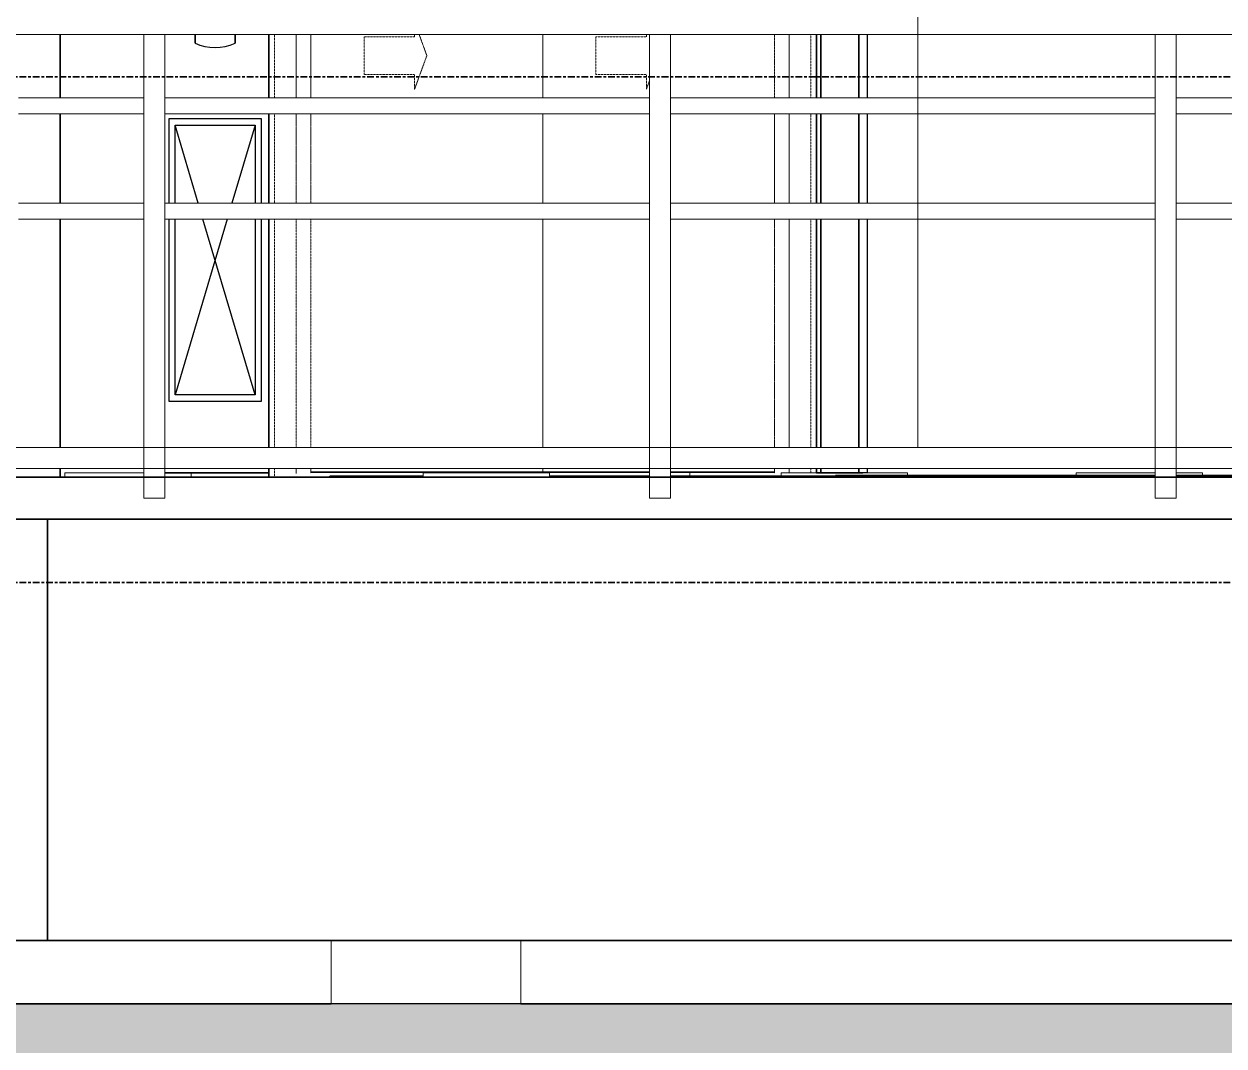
# Model space of a CAD drawing. Header units: millimetres. Extents: x -153298 to 620751, y -313239 to 250031.
# Drawn here: x 80124 to 82971, y -226695 to -224270 of the extents above; entities that cross this region are included whole.
import ezdxf

# ---------------------------------------------------------------- set-up
doc = ezdxf.new("R2010")
doc.units = ezdxf.units.MM
for name, pattern in [('Centre', [31.75, 6.35, -4.7625, 15.875, -4.7625]), ('DPA_Hidden 500', [1.4, 0.8, -0.6]), ('HIDDEN', [0.375, 0.25, -0.125])]:
    doc.linetypes.add(name, pattern=pattern)
doc.layers.add('000 - EXISTING_CANOPY_MAIN_COLOR_1', color=1, linetype='Continuous')
for name, color, linetype, lineweight in [('A-DETL', 1, 'Continuous', 70), ('A-DETL-GENF', 2, 'Continuous', 35), ('A-DETL-THIN', 1, 'Continuous', 25), ('A-FLOR-E', 2, 'Continuous', 35), ('A-FLOR-HRAL', 1, 'Continuous', 25), ('A-FLOR-LEVL', 3, 'Continuous', 35), ('A-FLOR-PATT', 1, 'Continuous', 70), ('A-GENM', 1, 'Continuous', 9), ('A-GENM-HDLN', 2, 'DPA_Hidden 500', 9), ('A-GLAZ-CURT', 2, 'Continuous', 9), ('A-GLAZ-CWMG', 2, 'Continuous', 35), ('E-LITE-EQPM', 2, 'Continuous', 35), ('I-WALL-E', 2, 'Continuous', 35), ('P-SANR-FIXT', 2, 'Continuous', 35), ('S-COLS-E', 2, 'Continuous', 35), ('WALL-E', 2, 'Continuous', 35)]:
    doc.layers.add(name, color=color, linetype=linetype, lineweight=lineweight)

# ---------------------------------------------------------------- blocks, each defined once
blk = doc.blocks.new('ACM_Handhole - ACM_Handhole-V176-2150-01 ENTRANCE 1 ELEVATION 4')
at = {"layer": 'E-LITE-EQPM', "color": 250, "lineweight": 20}
for p, q in [((13950.1, 101450), (13500.1, 101450)), ((13500.1, 101450), (13950.1, 101450)), ((13500.1, 101300), (13500.1, 101450)), ((13500.1, 101300), (13500.1, 101450)), ((13890.1, 101450), (13560.1, 101450)), ((13560.1, 101450), (13890.1, 101450)), ((13885.1, 101450), (13565.1, 101450)), ((13565.1, 101450), (13885.1, 101450)), ((13950.1, 101450), (13950.1, 101300)), ((13950.1, 101300), (13950.1, 101450))]:
    blk.add_line(p, q, dxfattribs=at)
blk = doc.blocks.new('PPL-C-AECM-1-PP19-EE-M3-0001_rvt-3-2150-01 ENTRANCE 1 ELEVATION 4')
at = {"layer": 'E-LITE-EQPM', "color": 250, "lineweight": 20}
blk.add_blockref('ACM_Handhole - ACM_Handhole-V176-2150-01 ENTRANCE 1 ELEVATION 4', (0, 0), dxfattribs=at)
blk = doc.blocks.new('PPL-C-AECM-1-PP19-EE-M3-0001_rvt-4-2150-01 ENTRANCE 1 ELEVATION 4')
at = {"layer": 'E-LITE-EQPM', "color": 250, "lineweight": 20}
blk.add_blockref('ACM_Handhole - ACM_Handhole-V176-2150-01 ENTRANCE 1 ELEVATION 4', (0, 0), dxfattribs=at)
blk = doc.blocks.new('System Panel - Entrance Glazed 12mm-14851400-2150-01 ENTRANCE 1 ELEVATION 4')
at = {"layer": 'A-GLAZ-CURT'}
for p, q in [((11352, 103037.4), (11352, 105550)), ((11352, 105550), (12652, 105550)), ((12652, 105550), (11352, 105550)), ((11352, 105550), (11352, 103037.4)), ((12652, 105550), (12707, 105550)), ((12707, 105550), (12652, 105550)), ((11352, 102837.4), (11352, 102987.4)), ((11352, 102987.4), (11352, 102837.4)), ((11352, 102750), (11352, 102799.4)), ((11352, 102799.4), (11352, 102750)), ((11352, 102587.4), (11352, 102675)), ((11352, 102675), (11352, 102587.4)), ((12852, 102550), (12802, 102550)), ((12802, 102550), (12852, 102550))]:
    blk.add_line(p, q, dxfattribs=at)
blk = doc.blocks.new('Railing - RL7_Baluster Post-V161-2150-01 ENTRANCE 1 ELEVATION 4')
at = {"layer": '000 - EXISTING_CANOPY_MAIN_COLOR_1', "lineweight": 9}
for p, q in [((13105.5, 103600), (13055.5, 103600)), ((13055.5, 103600), (13105.5, 103600)), ((13055.5, 102620), (13055.5, 103600)), ((13055.5, 102500), (13055.5, 103600)), ((13105.5, 103600), (13105.5, 102500)), ((13105.5, 102620), (13105.5, 103600)), ((13055.5, 102550), (13055.5, 102570)), ((13105.5, 102550), (13105.5, 102570)), ((13105.5, 102500), (13055.5, 102500))]:
    blk.add_line(p, q, dxfattribs=at)
blk = doc.blocks.new('Railing - Railing-6650173-2150-01 ENTRANCE 1 ELEVATION 4')
at = {"layer": '000 - EXISTING_CANOPY_MAIN_COLOR_1', "lineweight": 9}
for p, q in [((13055.5, 103450), (12758, 103450)), ((14255.5, 103450), (13105.5, 103450)), ((15455.5, 103450), (14305.5, 103450)), ((16655.5, 103450), (15505.5, 103450)), ((12758, 103412), (13055.5, 103412)), ((13105.5, 103412), (14255.5, 103412)), ((14305.5, 103412), (15455.5, 103412)), ((15505.5, 103412), (16655.5, 103412)), ((13055.5, 103200), (12758, 103200)), ((14255.5, 103200), (13105.5, 103200)), ((15455.5, 103200), (14305.5, 103200)), ((16655.5, 103200), (15505.5, 103200)), ((12758, 103162), (13055.5, 103162)), ((13105.5, 103162), (14255.5, 103162)), ((14305.5, 103162), (15455.5, 103162)), ((15505.5, 103162), (16655.5, 103162)), ((17880.5, 102620), (12627, 102620)), ((12677, 102620), (13055.5, 102620)), ((13105.5, 102620), (14255.5, 102620)), ((14305.5, 102620), (15455.5, 102620)), ((15505.5, 102620), (16655.5, 102620)), ((17880.5, 102570), (12627, 102570)), ((13055.5, 102570), (12677, 102570)), ((14255.5, 102570), (13105.5, 102570)), ((15455.5, 102570), (14305.5, 102570)), ((16655.5, 102570), (15505.5, 102570))]:
    blk.add_line(p, q, dxfattribs=at)
for p in [(0, 0), (1200, 0), (2400, 0)]:
    blk.add_blockref('Railing - RL7_Baluster Post-V161-2150-01 ENTRANCE 1 ELEVATION 4', p)
blk = doc.blocks.new('Top Rail Type - Top Rail_Internal_-6650361-2150-01 ENTRANCE 1 ELEVATION 4')
at = {"layer": '000 - EXISTING_CANOPY_MAIN_COLOR_1', "lineweight": 9}
for p, q in [((12627, 103600), (17880.5, 103600)), ((12677, 103600), (17830.5, 103600))]:
    blk.add_line(p, q, dxfattribs=at)
blk = doc.blocks.new('DPA_GM_Tactile Tile Line Base - Decision Tactile-4203949-2150-01 ENTRANCE 1 ELEVATION 4')
at = {"layer": '000 - EXISTING_CANOPY_MAIN_COLOR_1'}
for p, q in [((13497, 102552), (13718, 102552)), ((13718, 102552), (13497, 102552)), ((13497, 102552), (13497, 102550)), ((13497, 102550), (13497, 102552)), ((14018, 102552), (14097, 102552)), ((14097, 102552), (14018, 102552)), ((14097, 102550), (14097, 102552)), ((14097, 102550), (14097, 102552)), ((14097, 102552), (14255.5, 102552)), ((14255.5, 102552), (14097, 102552)), ((14097, 102552), (14097, 102550)), ((14097, 102550), (14097, 102552)), ((14305.5, 102552), (14397, 102552)), ((14397, 102552), (14305.5, 102552)), ((14397, 102550), (14397, 102552)), ((14397, 102550), (14397, 102552)), ((14397, 102552), (14568, 102552)), ((14568, 102552), (14397, 102552)), ((14397, 102552), (14397, 102550)), ((14397, 102550), (14397, 102552))]:
    blk.add_line(p, q, dxfattribs=at)
blk = doc.blocks.new('DPA_GM-Stoplogs Line Based - Line Based-7243954-2150-01 ENTRANCE 1 ELEVATION 4')
at = {"layer": '000 - EXISTING_CANOPY_MAIN_COLOR_1'}
blk.add_line((12802, 102550), (12851, 102550), dxfattribs=at)
blk = doc.blocks.new('DPA_GM_Tactile Tile Line Base1 - Direction Tactile-17908464-2150-01 ENTRANCE 1 ELEVATION 4')
at = {"layer": '000 - EXISTING_CANOPY_MAIN_COLOR_1'}
for p, q in [((14997, 102554), (14697, 102554)), ((14697, 102554), (14997, 102554)), ((14697, 102550), (14697, 102554)), ((14697, 102550), (14697, 102554)), ((14997, 102554), (14997, 102550)), ((14997, 102550), (14997, 102554)), ((15297, 102554), (14997, 102554)), ((14997, 102554), (15297, 102554)), ((14997, 102550), (14997, 102554)), ((14997, 102550), (14997, 102554)), ((15297, 102554), (15297, 102550)), ((15297, 102550), (15297, 102554)), ((15455.5, 102554), (15297, 102554)), ((15297, 102554), (15455.5, 102554)), ((15297, 102550), (15297, 102554)), ((15297, 102550), (15297, 102554)), ((15597, 102554), (15505.5, 102554)), ((15505.5, 102554), (15597, 102554)), ((15897, 102554), (15597, 102554)), ((15597, 102554), (15897, 102554)), ((15597, 102550), (15597, 102554)), ((15597, 102550), (15597, 102554)), ((15597, 102554), (15597, 102550)), ((15597, 102550), (15597, 102554)), ((15897, 102554), (15897, 102550)), ((15897, 102550), (15897, 102554)), ((16197, 102554), (15897, 102554)), ((15897, 102554), (16197, 102554)), ((15897, 102550), (15897, 102554)), ((15897, 102550), (15897, 102554)), ((16197, 102554), (16197, 102550)), ((16197, 102550), (16197, 102554)), ((16497, 102554), (16197, 102554)), ((16197, 102554), (16497, 102554)), ((16197, 102550), (16197, 102554)), ((16197, 102550), (16197, 102554)), ((16497, 102554), (16497, 102550)), ((16497, 102550), (16497, 102554))]:
    blk.add_line(p, q, dxfattribs=at)
blk = doc.blocks.new('DPA_GM_Tactile Tile Line Base1 - Direction Tactile-17982155-2150-01 ENTRANCE 1 ELEVATION 4')
at = {"layer": 'A-GENM'}
for p, q in [((14255.5, 102552), (14097, 102552)), ((14097, 102552), (14255.5, 102552)), ((14097, 102550), (14097, 102552)), ((14097, 102550), (14097, 102552)), ((14255.5, 102552), (14097, 102552)), ((14097, 102552), (14255.5, 102552)), ((14097, 102550), (14097, 102552)), ((14097, 102550), (14097, 102552)), ((14255.5, 102552), (14097, 102552)), ((14097, 102552), (14255.5, 102552)), ((14097, 102550), (14097, 102552)), ((14097, 102550), (14097, 102552)), ((14397, 102552), (14305.5, 102552)), ((14305.5, 102552), (14397, 102552)), ((14397, 102552), (14305.5, 102552)), ((14305.5, 102552), (14397, 102552)), ((14397, 102552), (14305.5, 102552)), ((14305.5, 102552), (14397, 102552)), ((14397, 102552), (14397, 102550)), ((14397, 102550), (14397, 102552)), ((14397, 102552), (14397, 102550)), ((14397, 102550), (14397, 102552)), ((14397, 102552), (14397, 102550)), ((14397, 102550), (14397, 102552))]:
    blk.add_line(p, q, dxfattribs=at)
blk = doc.blocks.new('DPA_GM_Tactile Tile Line Base - Decision Tactile-7530577-2150-01 ENTRANCE 1 ELEVATION 4')
at = {"layer": '000 - EXISTING_CANOPY_MAIN_COLOR_1'}
for p, q in [((16497, 102552), (16655.5, 102552)), ((16655.5, 102552), (16497, 102552)), ((16497, 102552), (16497, 102550)), ((16497, 102550), (16497, 102552)), ((16705.5, 102552), (16797, 102552)), ((16797, 102552), (16705.5, 102552)), ((16797, 102550), (16797, 102552)), ((16797, 102550), (16797, 102552)), ((16797, 102552), (17097, 102552)), ((17097, 102552), (16797, 102552)), ((16797, 102552), (16797, 102550)), ((16797, 102550), (16797, 102552)), ((17097, 102550), (17097, 102552)), ((17097, 102550), (17097, 102552))]:
    blk.add_line(p, q, dxfattribs=at)
blk = doc.blocks.new('PB-DRAIN-CHANNEL_TYPE B_GRATING - 175W X 100D-17507704-2150-01 ENTRANCE 1 ELEVATION 4')
at = {"layer": '000 - EXISTING_CANOPY_MAIN_COLOR_1'}
for p, q in [((14697, 102450), (13497, 102450)), ((13497, 102450), (14697, 102450)), ((14697, 102450), (13497, 102450)), ((13497, 102450), (14697, 102450))]:
    blk.add_line(p, q, dxfattribs=at)
blk = doc.blocks.new('H-Wide Flange-Column - H200x200x49_9-17718763-2150-01 ENTRANCE 1 ELEVATION 4')
at = {"layer": '000 - EXISTING_CANOPY_MAIN_COLOR_1'}
for p, q in [((12852, 102550), (12864, 102550)), ((12864, 102550), (12852, 102550)), ((12864, 102550), (13040, 102550)), ((13040, 102550), (12864, 102550)), ((13040, 102550), (13052, 102550)), ((13052, 102550), (13040, 102550))]:
    blk.add_line(p, q, dxfattribs=at)
blk = doc.blocks.new('H-Wide Flange-Column - H200x200x49_9-17718764-2150-01 ENTRANCE 1 ELEVATION 4')
at = {"layer": '000 - EXISTING_CANOPY_MAIN_COLOR_1'}
for p, q in [((12852, 102550), (12864, 102550)), ((12864, 102550), (12852, 102550)), ((12864, 102550), (13040, 102550)), ((13040, 102550), (12864, 102550)), ((13040, 102550), (13052, 102550)), ((13052, 102550), (13040, 102550))]:
    blk.add_line(p, q, dxfattribs=at)
blk = doc.blocks.new('Rectangular Mullion - DPA-AR_Rectangular_Mullion_Bottom_Right _Flip-17713075-2150-01 ENTRANCE 1 ELEVATION 4')
at = {"layer": 'A-GLAZ-CWMG'}
for p, q in [((12707, 105650), (12857, 105650)), ((12727, 105650), (12707, 105650)), ((12707, 103650), (12707, 105650)), ((12707, 105650), (12707, 103650)), ((12762, 105650), (12727, 105650)), ((12857, 105650), (12762, 105650)), ((12857, 105450), (12857, 103650)), ((12857, 105450), (12857, 103650)), ((12707, 103329.7), (12707, 103600)), ((12707, 103600), (12707, 103329.7)), ((12857, 103600), (12857, 103450)), ((12857, 103600), (12857, 103450)), ((12857, 103412), (12857, 103200)), ((12857, 103412), (12857, 103200)), ((12707, 103079.9), (12707, 103310.3)), ((12707, 103310.3), (12707, 103079.9)), ((12857, 103162), (12857, 102620)), ((12857, 103162), (12857, 102620)), ((12707, 102620), (12707, 103060.3)), ((12707, 103060.3), (12707, 102620)), ((12707, 102550), (12707, 102570)), ((12707, 102570), (12707, 102550)), ((12707, 102550), (12727, 102550)), ((12857, 102550), (12707, 102550)), ((12727, 102550), (12762, 102550)), ((12762, 102550), (12857, 102550)), ((12857, 102570), (12857, 102550)), ((12857, 102570), (12857, 102550))]:
    blk.add_line(p, q, dxfattribs=at)
blk = doc.blocks.new('Rectangular Mullion - DPA-AR_Rectangular_Mullion_Bottom_Left _Flip-17713076-2150-01 ENTRANCE 1 ELEVATION 4')
at = {"layer": 'A-GLAZ-CWMG'}
for p, q in [((12707, 105650), (12727, 105650)), ((12857, 105650), (12707, 105650)), ((12707, 105650), (12707, 103650)), ((12707, 103650), (12707, 105650)), ((12727, 105650), (12762, 105650)), ((12762, 105650), (12857, 105650)), ((12857, 103650), (12857, 105450)), ((12857, 103650), (12857, 105450)), ((12707, 103600), (12707, 103329.7)), ((12707, 103329.7), (12707, 103600)), ((12857, 103450), (12857, 103600)), ((12857, 103200), (12857, 103412)), ((12707, 103310.3), (12707, 103079.9)), ((12707, 103079.9), (12707, 103310.3)), ((12857, 102620), (12857, 103162)), ((12707, 103060.3), (12707, 102620)), ((12707, 102620), (12707, 103060.3)), ((12707, 102570), (12707, 102550)), ((12707, 102550), (12707, 102570)), ((12707, 102550), (12857, 102550)), ((12727, 102550), (12707, 102550)), ((12762, 102550), (12727, 102550)), ((12857, 102550), (12762, 102550)), ((12857, 102550), (12857, 102570))]:
    blk.add_line(p, q, dxfattribs=at)
blk = doc.blocks.new('Rectangular Mullion - DPA-AR_Rectangular_Mullion_Bottom_Left _Flip-17860733-2150-01 ENTRANCE 1 ELEVATION 4')
at = {"layer": '000 - EXISTING_CANOPY_MAIN_COLOR_1'}
for p, q in [((12707, 102550), (12707, 102570)), ((12707, 102570), (12707, 102550)), ((12857, 102550), (12707, 102550)), ((12707, 102550), (12857, 102550)), ((12857, 102570), (12857, 102550)), ((12857, 102550), (12857, 102570))]:
    blk.add_line(p, q, dxfattribs=at)
blk = doc.blocks.new('Rectangular Mullion - DPA_AR_flood protection post-17713019-2150-01 ENTRANCE 1 ELEVATION 4')
at = {"layer": '000 - EXISTING_CANOPY_MAIN_COLOR_1'}
for p, q in [((12788, 102550), (12752, 102550)), ((12752, 102550), (12788, 102550)), ((12788, 102550), (12816, 102550)), ((12816, 102550), (12788, 102550)), ((12816, 102550), (12852, 102550)), ((12852, 102550), (12816, 102550))]:
    blk.add_line(p, q, dxfattribs=at)
blk = doc.blocks.new('DPA_GM_Lift Control Panel 1200 - Upper - Opening 1500mm-17713073-2150-01 ENTRANCE 1 ELEVATION 4')
at = {"layer": '000 - EXISTING_CANOPY_MAIN_COLOR_1'}
for p, q in [((13177, 104650.7), (13177, 104409.3)), ((13177, 104409.3), (13177, 104650.7)), ((13272, 104409.3), (13272, 104650.7)), ((13272, 104650.7), (13272, 104409.3)), ((13177, 104530), (13272, 104530)), ((13244.5, 104285.3), (13204.5, 104285.3)), ((13204.5, 104285.3), (13204.5, 104275.3)), ((13204.5, 104275.3), (13204.5, 104285.3)), ((13204.5, 104285.3), (13244.5, 104285.3)), ((13244.5, 104275.3), (13244.5, 104285.3)), ((13244.5, 104285.3), (13244.5, 104275.3)), ((13189.5, 104275.3), (13189.5, 104084.7)), ((13204.5, 104275.3), (13189.5, 104275.3)), ((13189.5, 104275.3), (13204.5, 104275.3)), ((13189.5, 104084.7), (13189.5, 104275.3)), ((13204.5, 104275.3), (13204.5, 104084.7)), ((13244.5, 104084.7), (13244.5, 104275.3)), ((13259.5, 104275.3), (13244.5, 104275.3)), ((13244.5, 104275.3), (13259.5, 104275.3)), ((13259.5, 104084.7), (13259.5, 104275.3)), ((13259.5, 104275.3), (13259.5, 104084.7)), ((13189.5, 104084.7), (13204.5, 104084.7)), ((13204.5, 104084.7), (13189.5, 104084.7)), ((13204.5, 104084.7), (13204.5, 104074.7)), ((13204.5, 104074.7), (13204.5, 104084.7)), ((13244.5, 104074.7), (13244.5, 104084.7)), ((13244.5, 104084.7), (13259.5, 104084.7)), ((13259.5, 104084.7), (13244.5, 104084.7)), ((13244.5, 104084.7), (13244.5, 104074.7)), ((13204.5, 104074.7), (13244.5, 104074.7)), ((13244.5, 104074.7), (13204.5, 104074.7)), ((13177, 103880.7), (13177, 103650)), ((13177, 103650), (13177, 103880.7)), ((13272, 103650), (13272, 103880.7)), ((13272, 103880.7), (13272, 103650)), ((13177, 103600), (13177, 103579.3)), ((13177, 103579.3), (13177, 103600)), ((13272, 103579.3), (13272, 103600)), ((13272, 103600), (13272, 103579.3)), ((13334.5, 103400), (13114.5, 103400)), ((13114.5, 103400), (13114.5, 103200)), ((13334.5, 103199.9), (13334.5, 103400)), ((13184.5, 103199.9), (13129.5, 103385)), ((13129.5, 103200), (13129.5, 103385)), ((13129.5, 103385), (13319.5, 103385)), ((13319.5, 103385), (13264.6, 103199.9)), ((13319.5, 103385), (13319.5, 103199.9)), ((13114.5, 103162), (13114.5, 102730)), ((13253.3, 103162.1), (13129.5, 102745)), ((13129.5, 102745), (13129.5, 103162)), ((13319.5, 102745), (13195.7, 103162.1)), ((13319.5, 103162.1), (13319.5, 102745)), ((13334.5, 102730), (13334.5, 103162.1)), ((13319.5, 102745), (13129.5, 102745)), ((13114.5, 102730), (13334.5, 102730))]:
    blk.add_line(p, q, dxfattribs=at)
for centre, radius, start, end in [((13224.5, 104540.5), 120, 66.682, 113.318), ((13224.5, 104540.5), 120, 66.682, 113.318), ((13224.5, 104430), 20, 0, 180), ((13224.5, 104430), 20, 180, 360), ((13224.5, 104519.5), 120, 246.682, 293.318), ((13224.5, 104519.5), 120, 247.2093, 292.7907), ((13224.5, 104180), 20, 0, 180), ((13224.5, 104180), 20, 180, 0), ((13224.5, 103770.5), 120, 66.682, 113.318), ((13224.5, 103770.5), 120, 66.682, 113.318), ((13224.5, 103730), 20, 360, 180), ((13224.5, 103730), 20, 180, 360), ((13224.5, 103689.5), 120, 246.682, 293.318), ((13224.5, 103689.5), 120, 246.682, 293.318)]:
    blk.add_arc(centre, radius, start, end, dxfattribs=at)
blk = doc.blocks.new('DPA_GM-Stoplogs Line Based - Line Based-17909951-2150-01 ENTRANCE 1 ELEVATION 4')
at = {"layer": 'A-GENM'}
for p, q in [((15268, 102560), (15455.5, 102560)), ((15455.5, 102560), (15268, 102560)), ((15268, 102560), (15268, 102554)), ((15268, 102554), (15268, 102560)), ((15268, 102560), (15455.5, 102560)), ((15268, 102554), (15268, 102560)), ((15505.5, 102560), (15568, 102560)), ((15568, 102560), (15505.5, 102560)), ((15505.5, 102560), (15568, 102560)), ((15568, 102554), (15568, 102560)), ((15568, 102554), (15568, 102560)), ((15568, 102554), (15568, 102560))]:
    blk.add_line(p, q, dxfattribs=at)
blk = doc.blocks.new('DPA_GM-Stoplogs Line Based - Line Based-V327-2150-01 ENTRANCE 1 ELEVATION 4')
at = {"layer": 'A-GENM'}
for p, q in [((12868, 102560), (13055.5, 102560)), ((13055.5, 102560), (12868, 102560)), ((12868, 102560), (12868, 102550)), ((12868, 102550), (12868, 102560)), ((12868, 102560), (13055.5, 102560)), ((12868, 102550), (12868, 102560)), ((12868, 102550), (13055.5, 102550)), ((13055.5, 102550), (12868, 102550)), ((12868, 102550), (13055.5, 102550)), ((13055.5, 102550), (12868, 102550)), ((13105.5, 102560), (13168, 102560)), ((13168, 102560), (13105.5, 102560)), ((13105.5, 102560), (13168, 102560)), ((13168, 102560), (13105.5, 102560)), ((13105.5, 102550), (13168, 102550)), ((13168, 102550), (13105.5, 102550)), ((13105.5, 102550), (13168, 102550)), ((13168, 102550), (13105.5, 102550)), ((13168, 102550), (13168, 102560)), ((13168, 102550), (13168, 102560)), ((13168, 102550), (13168, 102560)), ((13168, 102550), (13168, 102560))]:
    blk.add_line(p, q, dxfattribs=at)
blk = doc.blocks.new('DPA_GM-Stoplogs Line Based - Line Based-17910438-2150-01 ENTRANCE 1 ELEVATION 4')
at = {"layer": 'A-GENM'}
for p, q in [((12868, 102560), (13055.5, 102560)), ((13055.5, 102560), (12868, 102560)), ((12868, 102560), (12868, 102550)), ((12868, 102550), (12868, 102560)), ((12868, 102550), (13055.5, 102550)), ((13055.5, 102550), (12868, 102550)), ((13105.5, 102560), (13168, 102560)), ((13168, 102560), (13105.5, 102560)), ((13105.5, 102550), (13168, 102550)), ((13168, 102550), (13105.5, 102550)), ((13168, 102550), (13168, 102560)), ((13168, 102550), (13168, 102560)), ((13718, 102560), (14018, 102560)), ((14018, 102560), (13718, 102560)), ((13718, 102560), (13718, 102550)), ((13718, 102550), (13718, 102560)), ((13718, 102550), (14018, 102550)), ((14018, 102550), (13718, 102550)), ((14018, 102550), (14018, 102560)), ((14018, 102550), (14018, 102560)), ((14568, 102560), (14868, 102560)), ((14868, 102560), (14568, 102560)), ((14568, 102560), (14568, 102552)), ((14568, 102552), (14568, 102560)), ((14868, 102554), (14868, 102560)), ((14868, 102554), (14868, 102560))]:
    blk.add_line(p, q, dxfattribs=at)
at = {"layer": 'A-GENM-HDLN'}
for p, q in [((13018, 102550), (13055.5, 102550)), ((13105.5, 102550), (14097, 102550))]:
    blk.add_line(p, q, dxfattribs=at)
blk = doc.blocks.new('LIFT-OTIS - Lift - 1400x2300-For Station-18234327-2150-01 ENTRANCE 1 ELEVATION 4')
at = {"layer": 'A-GENM', "linetype": 'HIDDEN'}
for p, q in [((13352, 103650), (13352, 104750)), ((13352, 104750), (14652, 104750)), ((13352, 104750), (13352, 103650)), ((13352, 104750), (13352, 103650)), ((13352, 104750), (14652, 104750)), ((14652, 104750), (13352, 104750)), ((13352, 104750), (13352, 103650)), ((14652, 104750), (13352, 104750)), ((14652, 104750), (14652, 103650)), ((14652, 104750), (14652, 103650)), ((14652, 103650), (14652, 104750)), ((14652, 103650), (14652, 104750)), ((13417, 104685), (13365.4, 104736.6)), ((13365.4, 104736.6), (13365.4, 103650)), ((14638.6, 104736.6), (13365.4, 104736.6)), ((13365.4, 104736.6), (13412, 104690)), ((14587, 104685), (14638.6, 104736.6)), ((14638.6, 104736.6), (14592, 104690)), ((14638.6, 103650), (14638.6, 104736.6)), ((13417, 104685), (14587, 104685)), ((14587, 104685), (13417, 104685)), ((13417, 104685), (14587, 104685)), ((13417, 104685), (13417, 103650)), ((14587, 104685), (13417, 104685)), ((14587, 103650), (14587, 104685)), ((14587, 104650), (13417, 104650)), ((14587, 104650), (13417, 104650)), ((13452, 104650), (13417, 104650)), ((13417, 104650), (13452, 104650)), ((13417, 103650), (13417, 104650)), ((13417, 103650), (13417, 104650)), ((13417, 103650), (13417, 104650)), ((13447, 104650), (13422, 104650)), ((13422, 104650), (13447, 104650)), ((13452, 104650), (13452, 103650)), ((13452, 103650), (13452, 104650)), ((14002, 103650), (14002, 104650)), ((14552, 104650), (14587, 104650)), ((14587, 104650), (14552, 104650)), ((14552, 104650), (14552, 103650)), ((14552, 103650), (14552, 104650)), ((14582, 104650), (14557, 104650)), ((14557, 104650), (14582, 104650)), ((14587, 103650), (14587, 104650)), ((14587, 103650), (14587, 104650)), ((14587, 104650), (14587, 103650)), ((13352, 103449.9), (13352, 103600)), ((13352, 103600), (13352, 103449.9)), ((13352, 103600), (13352, 103449.9)), ((13352, 103600), (13352, 103449.9)), ((13365.4, 103600), (13365.4, 103449.9)), ((13417, 103449.9), (13417, 103600)), ((13417, 103449.9), (13417, 103600)), ((13417, 103449.9), (13417, 103600)), ((13417, 103600), (13417, 103449.9)), ((13452, 103600), (13452, 103449.9)), ((13452, 103449.9), (13452, 103600)), ((13697.9, 103594.9), (13697.9, 103600)), ((13708.8, 103600), (13727, 103550)), ((14002, 103449.8), (14002, 103600)), ((14247.9, 103594.9), (14247.9, 103600)), ((14552, 103600), (14552, 103449.8)), ((14552, 103449.8), (14552, 103600)), ((14587, 103450), (14587, 103600)), ((14587, 103450), (14587, 103600)), ((14587, 103600), (14587, 103450)), ((14587, 103450), (14587, 103600)), ((14638.6, 103450), (14638.6, 103600)), ((14652, 103600), (14652, 103450)), ((14652, 103600), (14652, 103450)), ((14652, 103450), (14652, 103600)), ((14652, 103450), (14652, 103600)), ((13577.9, 103505.1), (13577.9, 103594.9)), ((13577.9, 103594.9), (13697.9, 103594.9)), ((14127.9, 103505.1), (14127.9, 103594.9)), ((14127.9, 103594.9), (14247.9, 103594.9)), ((13697.9, 103470.1), (13727, 103550)), ((13577.9, 103505.1), (13697.9, 103505.1)), ((13697.9, 103505.1), (13697.9, 103470.1)), ((14127.9, 103505.1), (14247.9, 103505.1)), ((14247.9, 103505.1), (14247.9, 103470.1)), ((14247.9, 103470.1), (14255.5, 103490.9)), ((13352, 103199.9), (13352, 103412.1)), ((13352, 103412.1), (13352, 103199.9)), ((13352, 103412.1), (13352, 103199.9)), ((13352, 103412.1), (13352, 103199.9)), ((13365.4, 103412.1), (13365.4, 103199.9)), ((13417, 103199.9), (13417, 103412.1)), ((13417, 103199.9), (13417, 103412.1)), ((13417, 103199.9), (13417, 103412.1)), ((13417, 103412.1), (13417, 103199.9)), ((13452, 103412.1), (13452, 103199.9)), ((13452, 103199.9), (13452, 103412.1)), ((14002, 103199.8), (14002, 103412.2)), ((14552, 103412.2), (14552, 103199.8)), ((14552, 103199.8), (14552, 103412.2)), ((14587, 103200), (14587, 103412)), ((14587, 103200), (14587, 103412)), ((14587, 103412), (14587, 103200)), ((14587, 103200), (14587, 103412)), ((14638.6, 103200), (14638.6, 103412)), ((14652, 103412), (14652, 103200)), ((14652, 103412), (14652, 103200)), ((14652, 103200), (14652, 103412)), ((14652, 103200), (14652, 103412)), ((13352, 102620), (13352, 103162.1)), ((13352, 103162.1), (13352, 102620)), ((13352, 103162.1), (13352, 102620)), ((13352, 103162.1), (13352, 102620)), ((13365.4, 103162.1), (13365.4, 102620)), ((13417, 102620), (13417, 103162.1)), ((13417, 102620), (13417, 103162.1)), ((13417, 102620), (13417, 103162.1)), ((13417, 103162.1), (13417, 102620)), ((13452, 103162.1), (13452, 102620)), ((13452, 102620), (13452, 103162.1)), ((14002, 102620), (14002, 103162.2)), ((14552, 103162.2), (14552, 102620)), ((14552, 102620), (14552, 103162.2)), ((14587, 102620), (14587, 103162)), ((14587, 102620), (14587, 103162)), ((14587, 103162), (14587, 102620)), ((14587, 102620), (14587, 103162)), ((14638.6, 102620), (14638.6, 103162)), ((14652, 103162), (14652, 102620)), ((14652, 103162), (14652, 102620)), ((14652, 102620), (14652, 103162)), ((14652, 102620), (14652, 103162)), ((13352, 102550), (13352, 102570)), ((13352, 102570), (13352, 102550)), ((13352, 102570), (13352, 102550)), ((13352, 102570), (13352, 102550)), ((13365.4, 102570), (13365.4, 102551.6)), ((13417, 102561.2), (13417, 102570)), ((13417, 102558.8), (13417, 102570)), ((13417, 102561.2), (13417, 102570)), ((13417, 102570), (13417, 102558.8)), ((13417, 102550), (13497, 102550)), ((13452, 102550), (13417, 102550)), ((13417, 102550), (13452, 102550)), ((13447, 102550), (13422, 102550)), ((13422, 102550), (13447, 102550)), ((13452, 102570), (13452, 102558.8)), ((13452, 102561.2), (13452, 102570)), ((14002, 102560), (14002, 102570)), ((14552, 102570), (14552, 102558.8)), ((14552, 102561.2), (14552, 102570)), ((14587, 102560), (14587, 102570)), ((14587, 102561.2), (14587, 102570)), ((14587, 102570), (14587, 102561.2)), ((14587, 102560), (14587, 102570)), ((14638.6, 102560), (14638.6, 102570)), ((14652, 102570), (14652, 102560)), ((14652, 102570), (14652, 102560)), ((14652, 102561.1), (14652, 102570)), ((14652, 102560), (14652, 102570)), ((13365.4, 102450), (13352, 102450)), ((13352, 102450), (13362.1, 102450)), ((13412, 102450), (13352, 102450)), ((13352, 102450), (13417, 102450)), ((13362.1, 102450), (13412, 102450)), ((13417, 102450), (13365.4, 102450)), ((14587, 102450), (14652, 102450)), ((14638.6, 102450), (14587, 102450)), ((14652, 102450), (14592, 102450)), ((14592, 102450), (14641.9, 102450)), ((14652, 102450), (14638.6, 102450)), ((14641.9, 102450), (14652, 102450))]:
    blk.add_line(p, q, dxfattribs=at)
at = {"layer": 'A-GENM'}
for p, q in [((14002, 104650), (13437, 104650)), ((13437, 104650), (14002, 104650)), ((14002, 104650), (14002, 103650)), ((14002, 103650), (14002, 104650)), ((14002, 104650), (14567, 104650)), ((14567, 104650), (14002, 104650)), ((14002, 104650), (14002, 103650)), ((14002, 103650), (14002, 104650)), ((14002, 103600), (14002, 103449.8)), ((14002, 103449.8), (14002, 103600)), ((14002, 103600), (14002, 103449.8)), ((14002, 103449.8), (14002, 103600)), ((14002, 103412.2), (14002, 103199.8)), ((14002, 103199.8), (14002, 103412.2)), ((14002, 103412.2), (14002, 103199.8)), ((14002, 103199.8), (14002, 103412.2)), ((14002, 103162.2), (14002, 102620)), ((14002, 102620), (14002, 103162.2)), ((14002, 103162.2), (14002, 102620)), ((14002, 102620), (14002, 103162.2)), ((13497, 102550), (13437, 102550)), ((13437, 102550), (13497, 102550)), ((14002, 102570), (14002, 102561.2)), ((14002, 102561.2), (14002, 102570)), ((14002, 102570), (14002, 102561.2)), ((14002, 102561.2), (14002, 102570))]:
    blk.add_line(p, q, dxfattribs=at)
blk = doc.blocks.new('Rectangular Mullion - 10 x 10mm-18236015-2150-01 ENTRANCE 1 ELEVATION 4')
at = {"layer": '000 - EXISTING_CANOPY_MAIN_COLOR_1'}
for p, q in [((14752, 104751), (14772, 104751)), ((14772, 104751), (14752, 104751)), ((14752, 103650), (14752, 104751)), ((14752, 104751), (14752, 103650)), ((14772, 104751), (14772, 103650)), ((14772, 104751), (14772, 103650)), ((14752, 103450), (14752, 103600)), ((14752, 103600), (14752, 103450)), ((14772, 103600), (14772, 103450)), ((14752, 103200), (14752, 103412)), ((14752, 103412), (14752, 103200)), ((14772, 103412), (14772, 103200)), ((14752, 102620), (14752, 103162)), ((14752, 103162), (14752, 102620)), ((14772, 103162), (14772, 102620)), ((14752, 102560), (14752, 102570)), ((14752, 102570), (14752, 102560)), ((14752, 102560), (14762, 102560)), ((14772, 102560), (14752, 102560)), ((14772, 102570), (14772, 102560))]:
    blk.add_line(p, q, dxfattribs=at)

msp = doc.modelspace()

# ---------------------------------------------------------------- hatches: boundary and pattern name
at = {"layer": 'A-DETL-GENF', "lineweight": 9}
h = msp.add_hatch(dxfattribs=at)
h.set_pattern_fill('FP_13', color=9, style=0, pattern_type=2)
h.set_pattern_definition([(45, (67238.43, -327895.2), (0, 449.0128), [317.5, -317.5]), (45, (67154.24, -327811), (0, 449.0128), [317.5, -317.5]), (45, (67070.05, -327726.82), (0, 449.0128), [317.5, -317.5]), (135, (67070.05, -327670.7), (-449.0128, 3e-14), [317.5, -317.5]), (135, (67154.24, -327586.5), (-449.0128, 3e-14), [317.5, -317.5]), (135, (67238.43, -327502.3), (-449.0128, 3e-14), [317.5, -317.5])])
h.paths.add_polyline_path([(60826.1637, -228646.2825), (100801.9779, -228646.2825), (100801.9779, -226595.1981), (74524.6534, -226595.1981), (74524.6534, -226745.1981), (61790.1108, -226745.1981), (61790.1108, -226595.1981), (60826.1637, -226595.1981), (60826.1637, -227395.3646)])
at = {"layer": 'A-FLOR-PATT', "lineweight": 9}
h = msp.add_hatch(dxfattribs=at)
h.set_pattern_fill('FP_9', color=256, style=0, pattern_type=2)
h.set_pattern_definition([(0, (-484696.319, -156052.955), (0, 19.221), []), (90, (-484696.3, -156052.96), (-600, 4e-14), [])])
h.paths.add_polyline_path([(80814.0708, -225345.1981), (80849.6466, -225345.1981), (80849.6466, -225343.1981), (81070.6516, -225343.1981), (81070.6516, -225335.1981), (81370.6516, -225335.1981), (81370.6516, -225343.1981), (81608.1236, -225343.1981), (81608.1236, -225333.9741), (80804.6466, -225334.1353), (80804.6466, -225336.3789), (80769.6466, -225336.3789), (80718.044, -225343.5905), (80704.6466, -225343.5905), (80704.6466, -225345.1981), (80706.5408, -225345.1981)])
h.paths.add_polyline_path([(81751.004, -225343.1981), (81920.6516, -225343.1981), (81920.6516, -225336.3789), (81904.6466, -225336.3789), (81904.6466, -225333.9741), (81658.1236, -225333.9741), (81658.1236, -225343.1981), (81749.6466, -225343.1981)])

# ---------------------------------------------------------------- linework, layer by layer
at = {"layer": 'A-DETL', "lineweight": 9}
msp.add_line((82245.1466, -222445.1981), (82245.1466, -225275.1981), dxfattribs=at)
at = {"layer": 'A-DETL-THIN'}
msp.add_line((100801.9779, -226595.1981), (74524.6534, -226595.1981), dxfattribs=at)
at = {"layer": 'A-FLOR-E'}
for p, q in [((80704.6466, -225333.9741), (80704.6466, -225345.1981)), ((80704.6466, -225345.1981), (80704.6466, -225333.9741)), ((81608.1236, -225333.9741), (80804.6466, -225333.9741)), ((81904.6466, -225333.9741), (81658.1236, -225333.9741)), ((82004.6466, -225335.1981), (82004.6466, -225333.9741)), ((82004.6466, -225333.9741), (82004.6466, -225335.1981)), ((79979.6466, -225345.1981), (85233.1236, -225345.1981)), ((80408.1236, -225345.1981), (80029.6466, -225345.1981)), ((80059.6466, -225345.1981), (80404.6466, -225345.1981)), ((80059.6466, -225345.1981), (80408.1236, -225345.1981)), ((80404.6466, -225345.1981), (80059.6466, -225345.1981)), ((80154.6466, -225345.1981), (80204.6466, -225345.1981)), ((80408.1236, -225345.1981), (80154.6466, -225345.1981)), ((80404.6466, -225345.1981), (80408.1236, -225345.1981)), ((80408.1236, -225345.1981), (80404.6466, -225345.1981)), ((80849.6466, -225345.1981), (80458.1236, -225345.1981)), ((80458.1236, -225345.1981), (80704.6466, -225345.1981)), ((80704.6466, -225345.1981), (80458.1236, -225345.1981)), ((80458.1236, -225345.1981), (80704.6466, -225345.1981)), ((80704.6466, -225345.1981), (80458.1236, -225345.1981)), ((80849.6466, -225345.1981), (80704.6466, -225345.1981)), ((80769.6466, -225345.1981), (80849.6466, -225345.1981)), ((80849.6466, -225345.1981), (80769.6466, -225345.1981)), ((85233.1236, -225445.1981), (79979.6466, -225445.1981)), ((80025.6466, -225445.1981), (83288.6466, -225445.1981)), ((80704.6466, -225445.1981), (82004.6466, -225445.1981)), ((78660.1469, -226445.1981), (86491.2815, -226445.1981)), ((83074.1829, -226445.1981), (80204.6466, -226445.1981)), ((80852.7718, -226595.1981), (78660.1469, -226595.1981)), ((79974.0248, -226595.1981), (80852.7718, -226595.1981)), ((80852.7718, -226595.1981), (80204.6466, -226595.1981)), ((80204.6466, -226595.1981), (80852.7718, -226595.1981)), ((86491.2815, -226595.1981), (81302.7718, -226595.1981)), ((83085.2683, -226595.1981), (81302.7718, -226595.1981)), ((81302.7718, -226595.1981), (83085.2683, -226595.1981)), ((81302.7718, -226595.1981), (83085.2683, -226595.1981))]:
    msp.add_line(p, q, dxfattribs=at)
at = {"layer": 'A-FLOR-LEVL', "linetype": 'Centre'}
for p, q in [((60861.2198, -224395.1981), (102094.1634, -224395.1981)), ((60861.2198, -225345.1981), (102094.1634, -225345.1981)), ((60861.2198, -225595.1981), (102094.1634, -225595.1981)), ((60861.2198, -226445.1981), (103364.1634, -226445.1981))]:
    msp.add_line(p, q, dxfattribs=at)
at = {"layer": 'I-WALL-E'}
for p, q in [((80408.1236, -225345.1981), (80154.6466, -225345.1981)), ((80154.6466, -225345.1981), (80408.1236, -225345.1981)), ((80704.6466, -225345.1981), (80458.1236, -225345.1981)), ((80458.1236, -225345.1981), (80704.6466, -225345.1981)), ((80849.6466, -225345.1981), (80769.6466, -225345.1981)), ((80769.6466, -225345.1981), (80849.6466, -225345.1981))]:
    msp.add_line(p, q, dxfattribs=at)
at = {"layer": 'WALL-E'}
for p, q in [((80704.6466, -224295.1981), (80704.6466, -224445.275)), ((80704.6466, -224445.275), (80704.6466, -224295.1981)), ((82004.6466, -224445.1981), (82004.6466, -224295.1981)), ((82004.6466, -224295.1981), (82004.6466, -224445.1981)), ((82014.6466, -224295.1981), (82014.6466, -224445.1981)), ((82014.6466, -224445.1981), (82014.6466, -224295.1981)), ((82014.6466, -224445.1981), (82014.6466, -224295.1981)), ((82014.6466, -224295.1981), (82014.6466, -224445.1981)), ((82104.6466, -224295.1981), (82104.6466, -224445.1981)), ((82104.6466, -224445.1981), (82104.6466, -224295.1981)), ((80704.6466, -224483.1211), (80704.6466, -224695.275)), ((80704.6466, -224695.275), (80704.6466, -224483.1211)), ((82004.6466, -224695.1981), (82004.6466, -224483.1981)), ((82004.6466, -224483.1981), (82004.6466, -224695.1981)), ((82014.6466, -224483.1981), (82014.6466, -224695.1981)), ((82014.6466, -224695.1981), (82014.6466, -224483.1981)), ((82014.6466, -224695.1981), (82014.6466, -224483.1981)), ((82014.6466, -224483.1981), (82014.6466, -224695.1981)), ((82104.6466, -224483.1981), (82104.6466, -224695.1981)), ((82104.6466, -224695.1981), (82104.6466, -224483.1981)), ((80704.6466, -224733.1211), (80704.6466, -225275.1981)), ((80704.6466, -225275.1981), (80704.6466, -224733.1211)), ((82004.6466, -225275.1981), (82004.6466, -224733.1981)), ((82004.6466, -224733.1981), (82004.6466, -225275.1981)), ((82014.6466, -224733.1981), (82014.6466, -225275.1981)), ((82014.6466, -225275.1981), (82014.6466, -224733.1981)), ((82014.6466, -225275.1981), (82014.6466, -224733.1981)), ((82014.6466, -224733.1981), (82014.6466, -225275.1981)), ((82104.6466, -224733.1981), (82104.6466, -225275.1981)), ((82104.6466, -225275.1981), (82104.6466, -224733.1981)), ((80704.6466, -225325.1981), (80704.6466, -225335.1981)), ((80704.6466, -225335.1981), (80704.6466, -225325.1981)), ((82004.6466, -225335.1981), (82004.6466, -225325.1981)), ((82004.6466, -225325.1981), (82004.6466, -225335.1981)), ((82014.6466, -225325.1981), (82014.6466, -225335.1981)), ((82014.6466, -225335.1981), (82014.6466, -225325.1981)), ((82014.6466, -225335.1981), (82014.6466, -225325.1981)), ((82014.6466, -225325.1981), (82014.6466, -225335.1981)), ((82104.6466, -225325.1981), (82104.6466, -225335.1981)), ((82104.6466, -225335.1981), (82104.6466, -225325.1981)), ((80104.6466, -225345.1981), (80408.1236, -225345.1981)), ((80408.1236, -225345.1981), (80104.6466, -225345.1981)), ((80166.6466, -225345.1981), (80142.6466, -225345.1981)), ((80142.6466, -225345.1981), (80166.6466, -225345.1981)), ((80166.6466, -225345.1981), (80142.6466, -225345.1981)), ((80142.6466, -225345.1981), (80166.6466, -225345.1981)), ((80166.6466, -225345.1981), (80142.6466, -225345.1981)), ((80142.6466, -225345.1981), (80166.6466, -225345.1981)), ((80166.6466, -225345.1981), (80142.6466, -225345.1981)), ((80154.6466, -225345.1981), (80166.6466, -225345.1981)), ((80166.6466, -225345.1981), (80408.1236, -225345.1981)), ((80408.1236, -225345.1981), (80166.6466, -225345.1981)), ((80408.1236, -225345.1981), (80166.6466, -225345.1981)), ((80166.6466, -225345.1981), (80408.1236, -225345.1981)), ((80408.1236, -225345.1981), (80404.6466, -225345.1981)), ((80404.6466, -225345.1981), (80408.1236, -225345.1981)), ((80704.6466, -225335.1981), (80458.1236, -225335.1981)), ((80458.1236, -225335.1981), (80704.6466, -225335.1981)), ((80704.6466, -225345.1981), (80458.1236, -225345.1981)), ((80458.1236, -225345.1981), (80704.6466, -225345.1981)), ((80458.1236, -225345.1981), (80704.6466, -225345.1981)), ((80704.6466, -225345.1981), (80458.1236, -225345.1981)), ((80704.6466, -225345.1981), (80458.1236, -225345.1981)), ((80458.1236, -225345.1981), (80704.6466, -225345.1981)), ((80849.6466, -225345.1981), (80769.6466, -225345.1981)), ((80769.6466, -225345.1981), (80849.6466, -225345.1981)), ((80849.6466, -225345.1981), (80769.6466, -225345.1981)), ((80769.6466, -225345.1981), (80849.6466, -225345.1981)), ((82014.6466, -225335.1981), (82004.6466, -225335.1981)), ((82004.6466, -225335.1981), (82014.6466, -225335.1981)), ((82104.6466, -225335.1981), (82014.6466, -225335.1981)), ((82014.6466, -225335.1981), (82104.6466, -225335.1981)), ((80179.6466, -225445.1981), (79979.6466, -225445.1981)), ((85233.1236, -225445.1981), (80179.6466, -225445.1981)), ((80179.6466, -226445.1981), (80179.6466, -225445.1981)), ((80179.6466, -225445.1981), (85033.1236, -225445.1981)), ((80704.6466, -225445.1981), (82004.6466, -225445.1981)), ((82004.6466, -225445.1981), (80704.6466, -225445.1981)), ((79979.6466, -226445.1981), (80179.6466, -226445.1981)), ((80179.6466, -226445.1981), (85233.1236, -226445.1981)), ((85033.1236, -226445.1981), (80179.6466, -226445.1981)), ((80404.6466, -226595.1981), (80104.6466, -226595.1981)), ((80104.6466, -226595.1981), (80404.6466, -226595.1981)), ((80852.7718, -226595.1981), (80104.6466, -226595.1981)), ((80104.6466, -226595.1981), (80852.7718, -226595.1981)), ((80404.6466, -226595.1981), (80852.7718, -226595.1981)), ((80852.7718, -226595.1981), (80404.6466, -226595.1981)), ((80852.7718, -226595.1981), (80404.6466, -226595.1981)), ((80404.6466, -226595.1981), (80852.7718, -226595.1981)), ((80404.6466, -226595.1981), (80852.7718, -226595.1981)), ((80852.7718, -226595.1981), (80404.6466, -226595.1981)), ((81302.7718, -226595.1981), (82904.6466, -226595.1981)), ((82904.6466, -226595.1981), (81302.7718, -226595.1981)), ((82904.6466, -226595.1981), (81302.7718, -226595.1981)), ((81302.7718, -226595.1981), (82904.6466, -226595.1981)), ((82904.6466, -226595.1981), (81302.7718, -226595.1981)), ((81302.7718, -226595.1981), (82904.6466, -226595.1981)), ((81302.7718, -226595.1981), (82904.6466, -226595.1981)), ((82904.6466, -226595.1981), (81302.7718, -226595.1981)), ((82904.6466, -226595.1981), (83085.2683, -226595.1981)), ((83085.2683, -226595.1981), (82904.6466, -226595.1981)), ((82904.6466, -226595.1981), (83085.2683, -226595.1981)), ((83085.2683, -226595.1981), (82904.6466, -226595.1981))]:
    msp.add_line(p, q, dxfattribs=at)

# ---------------------------------------------------------------- block references
at = {"color": 10, "lineweight": 5}
for name in ['PPL-C-AECM-1-PP19-EE-M3-0001_rvt-4-2150-01 ENTRANCE 1 ELEVATION 4', 'PPL-C-AECM-1-PP19-EE-M3-0001_rvt-3-2150-01 ENTRANCE 1 ELEVATION 4']:
    msp.add_blockref(name, (67352.626, -327895.1981), dxfattribs=at)
at = {"layer": 'A-FLOR-HRAL', "lineweight": 9}
for name in ['Top Rail Type - Top Rail_Internal_-6650361-2150-01 ENTRANCE 1 ELEVATION 4', 'Railing - Railing-6650173-2150-01 ENTRANCE 1 ELEVATION 4']:
    msp.add_blockref(name, (67352.626, -327895.1981), dxfattribs=at)
at = {"layer": 'A-GENM'}
for name, p in [('LIFT-OTIS - Lift - 1400x2300-For Station-18234327-2150-01 ENTRANCE 1 ELEVATION 4', (67352.626, -327895.1981)), ('DPA_GM_Lift Control Panel 1200 - Upper - Opening 1500mm-17713073-2150-01 ENTRANCE 1 ELEVATION 4', (67352.626, -327895.1981)), ('DPA_GM-Stoplogs Line Based - Line Based-7243954-2150-01 ENTRANCE 1 ELEVATION 4', (67352.626, -327895.1981)), ('DPA_GM-Stoplogs Line Based - Line Based-V327-2150-01 ENTRANCE 1 ELEVATION 4', (67352.626, -327895.1981)), ('DPA_GM-Stoplogs Line Based - Line Based-17910438-2150-01 ENTRANCE 1 ELEVATION 4', (67352.626, -327895.1981)), ('DPA_GM_Tactile Tile Line Base - Decision Tactile-4203949-2150-01 ENTRANCE 1 ELEVATION 4', (67352.626, -327895.1981)), ('DPA_GM_Tactile Tile Line Base1 - Direction Tactile-17982155-2150-01 ENTRANCE 1 ELEVATION 4', (67352.626, -327895.1981)), ('DPA_GM_Tactile Tile Line Base - Decision Tactile-7530577-2150-01 ENTRANCE 1 ELEVATION 4', (64952.626, -327895.1981)), ('DPA_GM_Tactile Tile Line Base - Decision Tactile-7530577-2150-01 ENTRANCE 1 ELEVATION 4', (64952.626, -327895.1981)), ('DPA_GM_Tactile Tile Line Base1 - Direction Tactile-17908464-2150-01 ENTRANCE 1 ELEVATION 4', (67352.626, -327895.1981)), ('DPA_GM-Stoplogs Line Based - Line Based-17909951-2150-01 ENTRANCE 1 ELEVATION 4', (67352.626, -327895.1981))]:
    msp.add_blockref(name, p, dxfattribs=at)
at = {"layer": 'A-GLAZ-CURT'}
msp.add_blockref('System Panel - Entrance Glazed 12mm-14851400-2150-01 ENTRANCE 1 ELEVATION 4', (67352.626, -327895.1981), dxfattribs=at)
at = {"layer": 'A-GLAZ-CWMG'}
for name in ['Rectangular Mullion - DPA-AR_Rectangular_Mullion_Bottom_Right _Flip-17713075-2150-01 ENTRANCE 1 ELEVATION 4', 'Rectangular Mullion - DPA-AR_Rectangular_Mullion_Bottom_Left _Flip-17713076-2150-01 ENTRANCE 1 ELEVATION 4', 'Rectangular Mullion - 10 x 10mm-18236015-2150-01 ENTRANCE 1 ELEVATION 4', 'Rectangular Mullion - DPA-AR_Rectangular_Mullion_Bottom_Left _Flip-17860733-2150-01 ENTRANCE 1 ELEVATION 4', 'Rectangular Mullion - DPA_AR_flood protection post-17713019-2150-01 ENTRANCE 1 ELEVATION 4', 'Rectangular Mullion - DPA_AR_flood protection post-17713019-2150-01 ENTRANCE 1 ELEVATION 4', 'Rectangular Mullion - DPA_AR_flood protection post-17713019-2150-01 ENTRANCE 1 ELEVATION 4']:
    msp.add_blockref(name, (67352.626, -327895.1981), dxfattribs=at)
at = {"layer": 'P-SANR-FIXT'}
msp.add_blockref('PB-DRAIN-CHANNEL_TYPE B_GRATING - 175W X 100D-17507704-2150-01 ENTRANCE 1 ELEVATION 4', (67352.626, -327895.1981), dxfattribs=at)
at = {"layer": 'S-COLS-E'}
for name in ['H-Wide Flange-Column - H200x200x49_9-17718763-2150-01 ENTRANCE 1 ELEVATION 4', 'H-Wide Flange-Column - H200x200x49_9-17718764-2150-01 ENTRANCE 1 ELEVATION 4']:
    msp.add_blockref(name, (67352.626, -327895.1981), dxfattribs=at)

doc.saveas('drawing.dxf')
